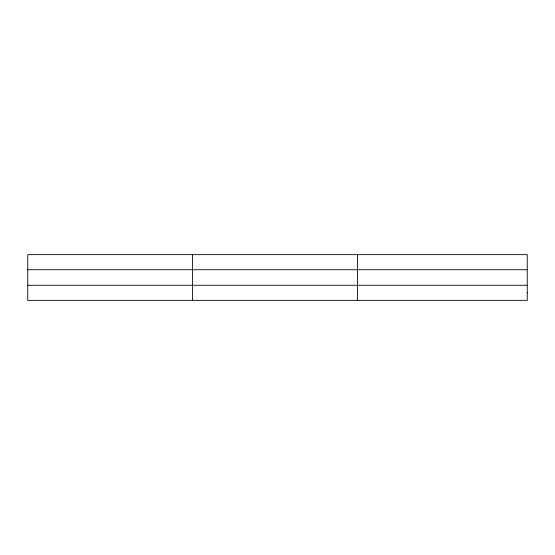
<?xml version="1.0" encoding="UTF-8"?>
<svg xmlns="http://www.w3.org/2000/svg" width="555" height="555" viewBox="0 0 555 555"><rect width="100%" height="100%" fill="white"/><g stroke="black" fill="none" stroke-linecap="round" stroke-linejoin="round"><path stroke-width="0.83" d="M192.585 254.641L192.585 300.359M357.42 254.641L357.42 300.359M27.75 269.73L527.25 269.73M27.75 285.27L527.25 285.27M527.25 292.811L527.25 300.359L27.75 300.359L27.75 254.641L527.25 254.641L527.25 292.811"/></g></svg>
